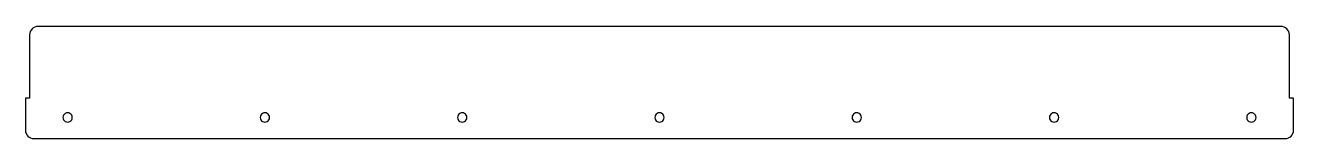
# Model space of a CAD drawing. Extents: x -142 to 308, y 196 to 236.
import ezdxf

# ---------------------------------------------------------------- set-up
doc = ezdxf.new("R2010")
doc.units = 0
doc.layers.add('Layer_1', color=7, linetype='CONTINUOUS')

msp = doc.modelspace()

# ---------------------------------------------------------------- linework, layer by layer
at = {"layer": 'Layer_1', "color": 7}
for p, q in [((303.757431, 236.09207), (-137.242002, 236.09207)), ((-140.241998, 233.092074), (-140.241998, 210.61437)), ((306.757431, 210.61437), (306.757431, 233.092074)), ((-140.241998, 210.61437), (-141.741996, 210.61437)), ((-141.741996, 210.61437), (-141.741996, 199.289371)), ((308.257432, 210.61437), (306.757431, 210.61437)), ((308.257432, 199.289371), (308.257432, 210.61437)), ((-125.092017, 203.789372), (-125.092017, 203.789372)), ((-55.092105, 203.789372), (-55.092105, 203.789372)), ((14.907807, 203.789372), (14.907807, 203.789372)), ((84.907719, 203.789372), (84.907719, 203.789372)), ((154.907639, 203.789372), (154.907639, 203.789372)), ((224.907543, 203.789372), (224.907543, 203.789372)), ((294.907447, 203.789372), (294.907447, 203.789372)), ((-138.742, 196.28937), (305.257431, 196.28937))]:
    msp.add_line(p, q, dxfattribs=at)
for points in [[(-137.242002, 236.09207), (-138.898854, 236.09207), (-140.241998, 234.748926), (-140.241998, 233.092074)], [(305.878751, 235.213393), (305.316142, 235.776002), (304.55308, 236.092071), (303.757431, 236.09207)], [(306.757431, 233.092074), (306.757431, 233.887724), (306.44136, 234.650785), (305.878751, 235.213393)], [(-127.567014, 205.218312), (-128.077525, 204.923569), (-128.392013, 204.37886), (-128.392013, 203.789372)], [(-128.392013, 203.789372), (-128.392013, 203.199885), (-128.077525, 202.655176), (-127.567014, 202.360432)], [(-125.917016, 205.218312), (-126.427527, 205.513056), (-127.056503, 205.513056), (-127.567014, 205.218312)], [(-125.092017, 203.789372), (-125.092017, 204.37886), (-125.406505, 204.923569), (-125.917016, 205.218312)], [(-125.917016, 202.360432), (-125.406505, 202.655176), (-125.092017, 203.199885), (-125.092017, 203.789372)], [(-57.567293, 205.218863), (-58.077901, 204.923972), (-58.392337, 204.379017), (-58.392101, 203.789372)], [(-58.392101, 203.789372), (-58.392337, 203.199727), (-58.077901, 202.654772), (-57.567293, 202.359882)], [(-55.916914, 205.218863), (-56.427522, 205.513754), (-57.056685, 205.513754), (-57.567293, 205.218863)], [(-55.092105, 203.789372), (-55.091869, 204.379017), (-55.406306, 204.923972), (-55.916914, 205.218863)], [(-55.916914, 202.359882), (-55.406306, 202.654772), (-55.091869, 203.199727), (-55.092105, 203.789372)], [(12.43281, 205.218312), (11.922299, 204.923569), (11.607811, 204.37886), (11.607811, 203.789372)], [(11.607811, 203.789372), (11.607811, 203.199885), (11.922299, 202.655176), (12.43281, 202.360432)], [(14.082808, 205.218312), (13.572297, 205.513056), (12.943321, 205.513056), (12.43281, 205.218312)], [(14.907807, 203.789372), (14.907807, 204.37886), (14.593319, 204.923569), (14.082808, 205.218312)], [(14.082808, 202.360432), (14.593319, 202.655176), (14.907807, 203.199885), (14.907807, 203.789372)], [(82.432531, 205.218863), (81.921923, 204.923972), (81.607487, 204.379017), (81.607723, 203.789372)], [(81.607723, 203.789372), (81.607487, 203.199727), (81.921923, 202.654772), (82.432531, 202.359882)], [(84.082911, 205.218863), (83.572302, 205.513754), (82.943139, 205.513754), (82.432531, 205.218863)], [(84.907719, 203.789372), (84.907955, 204.379017), (84.593519, 204.923972), (84.082911, 205.218863)], [(84.082911, 202.359882), (84.593519, 202.654772), (84.907955, 203.199727), (84.907719, 203.789372)], [(152.43263, 205.218319), (151.922116, 204.923574), (151.607627, 204.378862), (151.607627, 203.789372)], [(151.607627, 203.789372), (151.607627, 203.199882), (151.922116, 202.65517), (152.43263, 202.360425)], [(154.082636, 205.218319), (153.572122, 205.513064), (152.943144, 205.513064), (152.43263, 205.218319)], [(154.907639, 203.789372), (154.907639, 204.378862), (154.593149, 204.923574), (154.082636, 205.218319)], [(154.082636, 202.360425), (154.593149, 202.65517), (154.907639, 203.199882), (154.907639, 203.789372)], [(222.43133, 205.221837), (221.920199, 204.926153), (221.606044, 204.379866), (221.607558, 203.789372)], [(221.607558, 203.789372), (221.606044, 203.198879), (221.920199, 202.652592), (222.43133, 202.356907)], [(224.08377, 205.221837), (223.572639, 205.517522), (222.942462, 205.517522), (222.43133, 205.221837)], [(224.907543, 203.789372), (224.909057, 204.379866), (224.594902, 204.926153), (224.08377, 205.221837)], [(224.08377, 202.356907), (224.594902, 202.652592), (224.909057, 203.198879), (224.907543, 203.789372)], [(292.431234, 205.221837), (291.920103, 204.926153), (291.605948, 204.379866), (291.607462, 203.789372)], [(291.607462, 203.789372), (291.605948, 203.198879), (291.920103, 202.652592), (292.431234, 202.356907)], [(294.083674, 205.221837), (293.572543, 205.517522), (292.942366, 205.517522), (292.431234, 205.221837)], [(294.907447, 203.789372), (294.908961, 204.379866), (294.594806, 204.926153), (294.083674, 205.221837)], [(294.083674, 202.356907), (294.594806, 202.652592), (294.908961, 203.198879), (294.907447, 203.789372)], [(-141.741996, 199.289371), (-141.741997, 198.493722), (-141.425928, 197.73066), (-140.863319, 197.16805)], [(-127.567014, 202.360432), (-127.056503, 202.065688), (-126.427527, 202.065688), (-125.917016, 202.360432)], [(-57.567293, 202.359882), (-57.056685, 202.064991), (-56.427522, 202.064991), (-55.916914, 202.359882)], [(12.43281, 202.360432), (12.943321, 202.065688), (13.572297, 202.065688), (14.082808, 202.360432)], [(82.432531, 202.359882), (82.943139, 202.064991), (83.572302, 202.064991), (84.082911, 202.359882)], [(152.43263, 202.360425), (152.943144, 202.06568), (153.572122, 202.06568), (154.082636, 202.360425)], [(222.43133, 202.356907), (222.942462, 202.061222), (223.572639, 202.061222), (224.08377, 202.356907)], [(292.431234, 202.356907), (292.942366, 202.061222), (293.572543, 202.061222), (294.083674, 202.356907)], [(307.378753, 197.168049), (307.941363, 197.730658), (308.257433, 198.493721), (308.257432, 199.289371)], [(-140.863319, 197.16805), (-140.300711, 196.605441), (-139.537649, 196.28937), (-138.742, 196.28937)], [(305.257431, 196.28937), (306.053081, 196.289369), (306.816144, 196.605439), (307.378753, 197.168049)]]:
    msp.add_open_spline(points, degree=3, dxfattribs=at)

doc.saveas('drawing.dxf')
